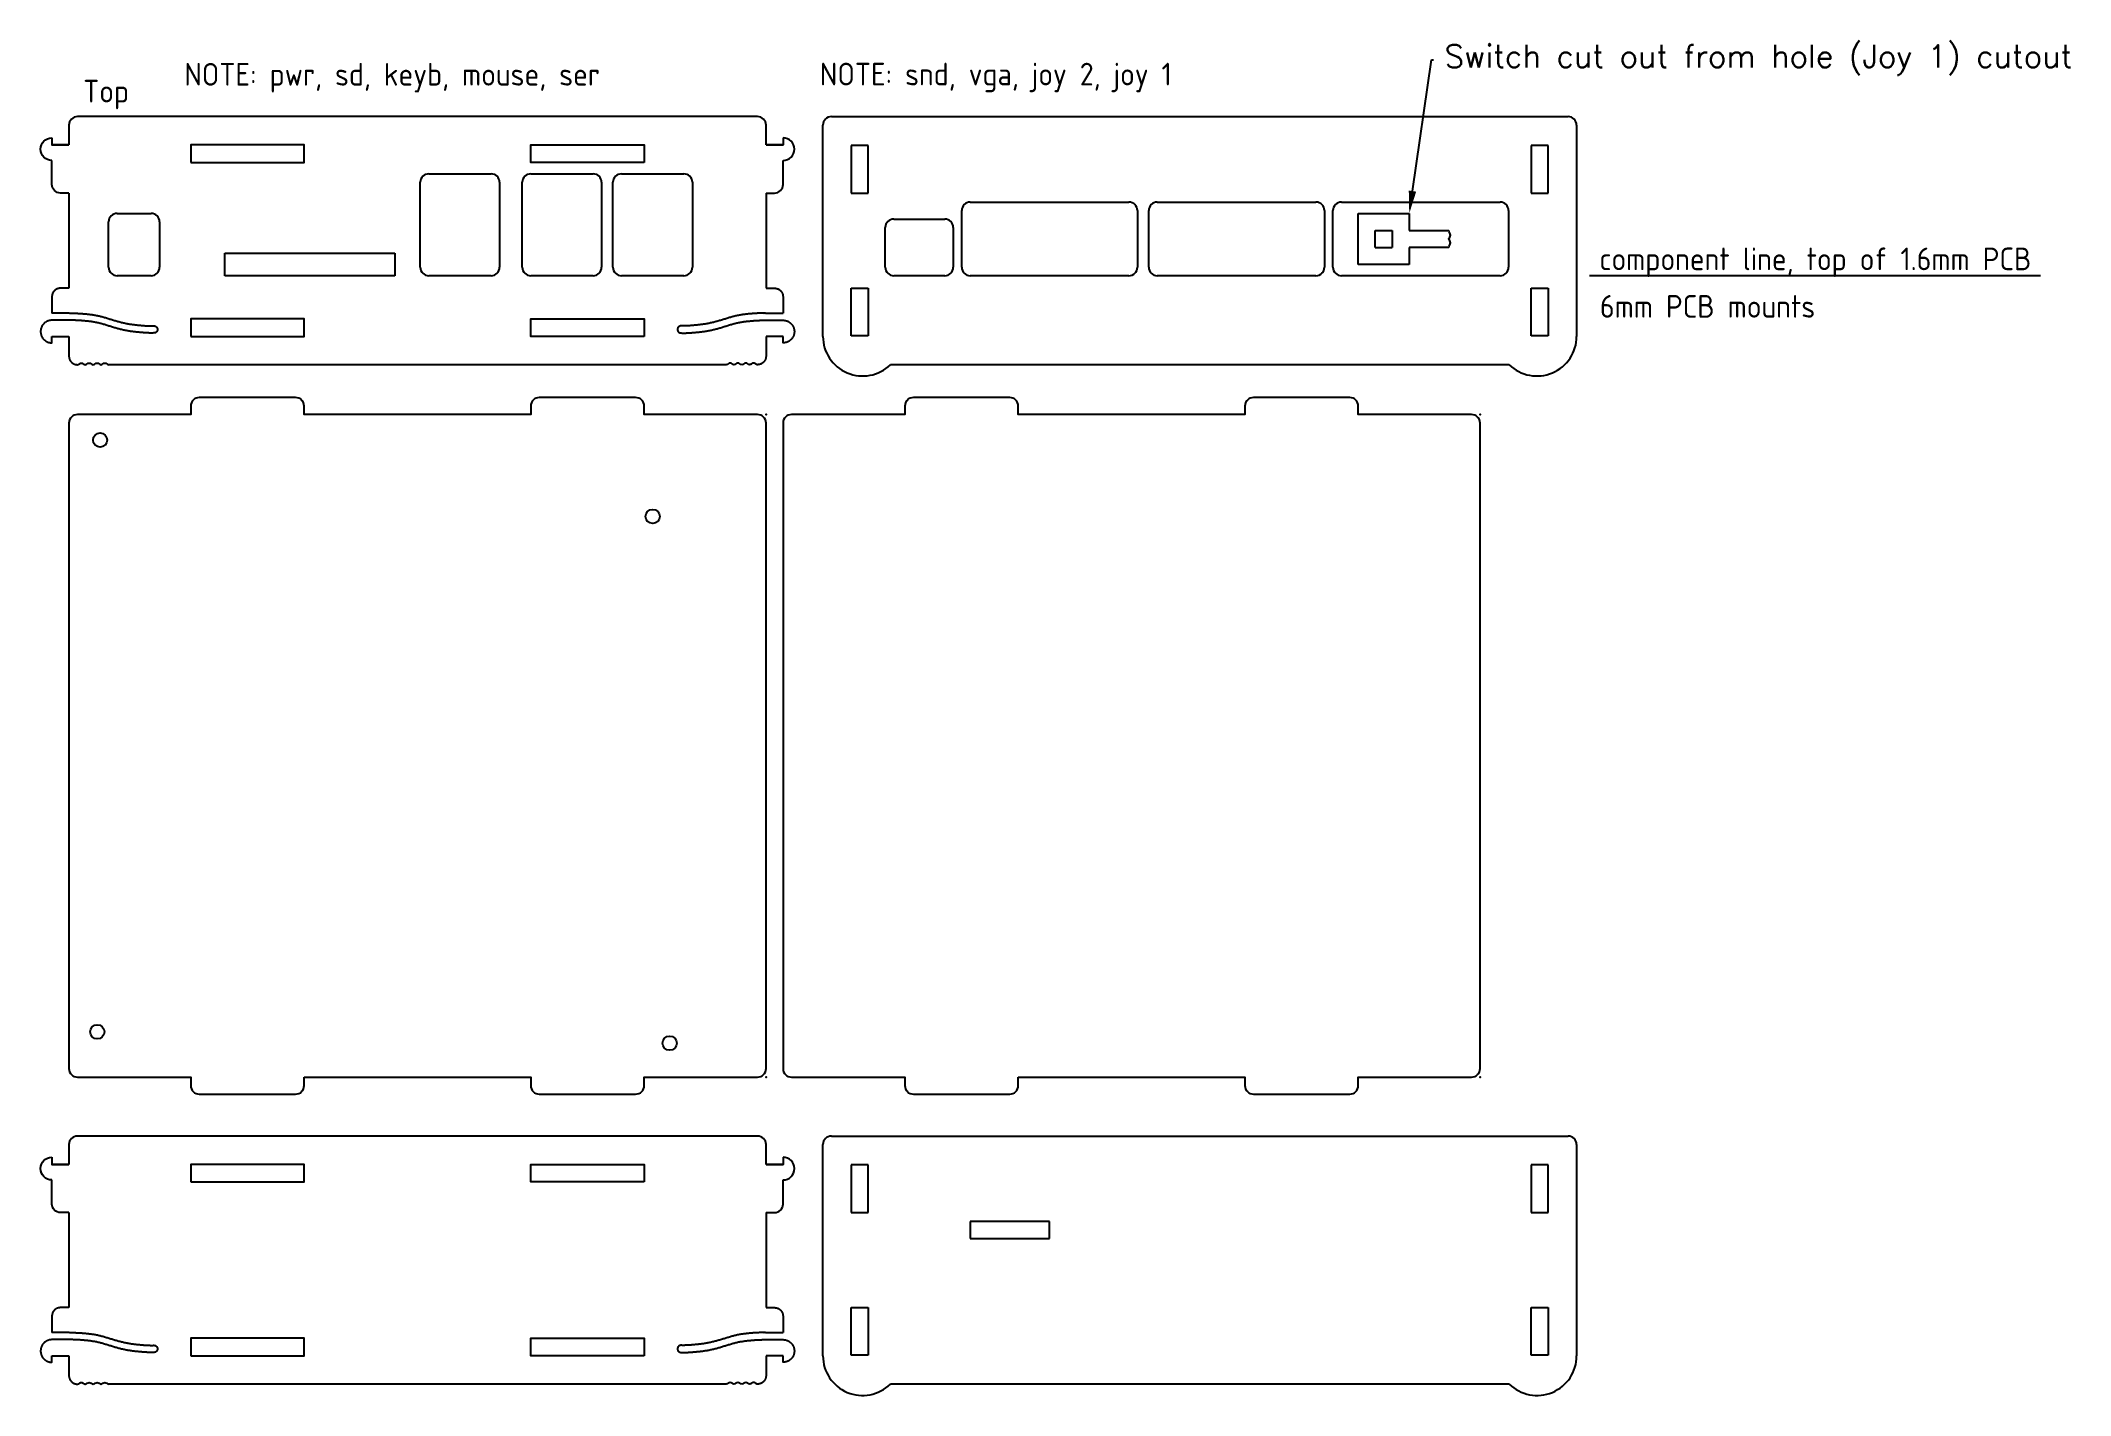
# Model space of a CAD drawing. Header units: millimetres. Extents: x -745 to -387, y 184 to 423.
import ezdxf
from ezdxf import colors
from ezdxf.entities.mleader import LeaderData, LeaderLine
from ezdxf.math import Vec2, Vec3

# ---------------------------------------------------------------- set-up
doc = ezdxf.new("R2010")
doc.units = ezdxf.units.MM
doc.layers.add('MAIN_CASE', color=7, linetype='Continuous')
doc.styles.add('ISO Proportional', font='isocp.shx')
doc.styles.get("Standard").update_dxf_attribs({"font": 'simplex.shx'})

msp = doc.modelspace()

# ---------------------------------------------------------------- linework, layer by layer
at = {"layer": 'MAIN_CASE'}
for p, q in [((-605.46, 409.6), (-475.46, 409.6)), ((-606.96, 370.8), (-606.96, 408.1)), ((-473.96, 408.1), (-473.96, 370.8)), ((-740.01, 404.6), (-743, 404.6)), ((-616.99, 404.6), (-614, 404.6)), ((-598.96, 404.5), (-601.96, 404.5)), ((-601.96, 404.5), (-601.96, 396.1)), ((-598.96, 396.1), (-598.96, 404.5)), ((-478.96, 404.5), (-481.96, 404.5)), ((-481.96, 404.5), (-481.96, 396.1)), ((-478.96, 396.1), (-478.96, 404.5)), ((-678, 383), (-678, 398)), ((-676.5, 399.5), (-665.5, 399.5)), ((-664, 398), (-664, 383)), ((-660, 383), (-660, 398)), ((-658.5, 399.5), (-647.5, 399.5)), ((-646, 398), (-646, 383)), ((-644, 383), (-644, 398)), ((-642.5, 399.5), (-631.5, 399.5)), ((-630, 398), (-630, 383)), ((-740, 396.1), (-740, 379.3)), ((-617, 396.1), (-617, 379.3)), ((-601.96, 396.1), (-598.96, 396.1)), ((-580.96, 394.5), (-552.96, 394.5)), ((-547.96, 394.5), (-519.96, 394.5)), ((-515.46, 394.5), (-487.46, 394.5)), ((-481.96, 396.1), (-478.96, 396.1)), ((-733, 383), (-733, 391)), ((-731.5, 392.5), (-725.5, 392.5)), ((-724, 391), (-724, 383)), ((-594.46, 391.5), (-585.46, 391.5)), ((-582.46, 383), (-582.46, 393)), ((-551.46, 393), (-551.46, 383)), ((-549.46, 383), (-549.46, 393)), ((-518.46, 393), (-518.46, 383)), ((-516.96, 383), (-516.96, 393)), ((-512.5, 392.49), (-503.5, 392.49)), ((-512.5, 383.49), (-512.5, 392.49)), ((-503.5, 392.49), (-503.5, 389.49)), ((-485.96, 393), (-485.96, 383)), ((-595.96, 383), (-595.96, 390)), ((-583.96, 390), (-583.96, 383)), ((-509.5, 386.49), (-509.5, 389.49)), ((-509.5, 389.49), (-506.5, 389.49)), ((-506.5, 389.49), (-506.5, 386.49)), ((-503.5, 389.49), (-496.5, 389.49)), ((-712.5, 385.5), (-682.5, 385.5)), ((-712.5, 381.5), (-712.5, 385.5)), ((-682.5, 385.5), (-682.5, 381.5)), ((-503.5, 383.49), (-512.5, 383.49)), ((-509.5, 386.49), (-506.5, 386.49)), ((-496.5, 386.49), (-503.5, 386.49)), ((-503.5, 386.49), (-503.5, 383.49)), ((-725.5, 381.5), (-731.5, 381.5)), ((-682.5, 381.5), (-712.5, 381.5)), ((-665.5, 381.5), (-676.5, 381.5)), ((-647.5, 381.5), (-658.5, 381.5)), ((-631.5, 381.5), (-642.5, 381.5)), ((-585.46, 381.5), (-594.46, 381.5)), ((-552.96, 381.5), (-580.96, 381.5)), ((-519.96, 381.5), (-547.96, 381.5)), ((-487.46, 381.5), (-515.46, 381.5)), ((-392.11, 381.5), (-471.72, 381.5)), ((-601.96, 370.9), (-601.96, 379.3)), ((-601.96, 379.3), (-598.96, 379.3)), ((-598.96, 379.3), (-598.96, 370.9)), ((-481.96, 370.9), (-481.96, 379.3)), ((-481.96, 379.3), (-478.96, 379.3)), ((-478.96, 379.3), (-478.96, 370.9)), ((-739.93, 374.9), (-743, 374.9)), ((-617.07, 374.9), (-614, 374.9)), ((-743, 370.8), (-740, 370.8)), ((-614, 370.8), (-617, 370.8)), ((-598.96, 370.9), (-601.96, 370.9)), ((-478.96, 370.9), (-481.96, 370.9)), ((-485.86, 365.8), (-595.06, 365.8)), ((-605.46, 229.6), (-475.46, 229.6)), ((-606.96, 190.8), (-606.96, 228.1)), ((-473.96, 228.1), (-473.96, 190.8)), ((-740.01, 224.6), (-743, 224.6)), ((-616.99, 224.6), (-614, 224.6)), ((-598.96, 224.5), (-601.96, 224.5)), ((-601.96, 224.5), (-601.96, 216.1)), ((-598.96, 216.1), (-598.96, 224.5)), ((-478.96, 224.5), (-481.96, 224.5)), ((-481.96, 224.5), (-481.96, 216.1)), ((-478.96, 216.1), (-478.96, 224.5)), ((-740, 216.1), (-740, 199.3)), ((-617, 216.1), (-617, 199.3)), ((-601.96, 216.1), (-598.96, 216.1)), ((-481.96, 216.1), (-478.96, 216.1)), ((-566.96, 214.5), (-580.96, 214.5)), ((-580.96, 214.5), (-580.96, 211.5)), ((-580.96, 211.5), (-566.96, 211.5)), ((-566.96, 211.5), (-566.96, 214.5)), ((-601.96, 190.9), (-601.96, 199.3)), ((-601.96, 199.3), (-598.96, 199.3)), ((-598.96, 199.3), (-598.96, 190.9)), ((-481.96, 190.9), (-481.96, 199.3)), ((-481.96, 199.3), (-478.96, 199.3)), ((-478.96, 199.3), (-478.96, 190.9)), ((-739.93, 194.9), (-743, 194.9)), ((-617.07, 194.9), (-614, 194.9)), ((-743, 190.8), (-740, 190.8)), ((-614, 190.8), (-617, 190.8)), ((-598.96, 190.9), (-601.96, 190.9)), ((-478.96, 190.9), (-481.96, 190.9)), ((-485.86, 185.8), (-595.06, 185.8))]:
    msp.add_line(p, q, dxfattribs=at)
for points in [[(-617, 404.6), (-617, 408.1, 0.414214), (-618.5, 409.6), (-678.5, 409.6), (-738.5, 409.6, 0.414214), (-740, 408.1), (-740, 404.6)], [(-743, 401.85, -1), (-743, 405.85)], [(-614, 401.85, 1), (-614, 405.85)], [(-740, 396.1), (-741.5, 396.1, -0.414214), (-743, 397.6), (-743, 401.85)], [(-617, 396.1), (-615.5, 396.1, 0.414214), (-614, 397.6), (-614, 401.85)], [(-617, 224.6), (-617, 228.1, 0.414214), (-618.5, 229.6), (-678.5, 229.6), (-738.5, 229.6, 0.414214), (-740, 228.1), (-740, 224.6)], [(-743, 221.85, -1), (-743, 225.85)], [(-614, 221.85, 1), (-614, 225.85)], [(-740, 216.1), (-741.5, 216.1, -0.414214), (-743, 217.6), (-743, 221.85)], [(-617, 216.1), (-615.5, 216.1, 0.414214), (-614, 217.6), (-614, 221.85)]]:
    msp.add_lwpolyline(points, format="xyb", dxfattribs=at)
for points in [[(-743, 405.85), (-743, 404.6), (-743, 404.6)], [(-614, 405.85), (-614, 404.6), (-614, 404.6)], [(-743, 404.6), (-740, 404.6)], [(-614, 404.6), (-617, 404.6)], [(-624.04, 365.8), (-678.5, 365.8), (-732.96, 365.8)], [(-743, 225.85), (-743, 224.6), (-743, 224.6)], [(-614, 225.85), (-614, 224.6), (-614, 224.6)], [(-743, 224.6), (-740, 224.6)], [(-614, 224.6), (-617, 224.6)], [(-624.04, 185.8), (-678.5, 185.8), (-732.96, 185.8)]]:
    msp.add_lwpolyline(points, dxfattribs=at)
for points in [[(-718.5, 401.5), (-698.5, 401.5), (-698.5, 404.6), (-718.5, 404.6)], [(-638.5, 401.5), (-658.5, 401.5), (-658.5, 404.6), (-638.5, 404.6)], [(-718.5, 370.8), (-698.5, 370.8), (-698.5, 373.9), (-718.5, 373.9)], [(-638.5, 370.8), (-658.5, 370.8), (-658.5, 373.9), (-638.5, 373.9)], [(-718.5, 221.5), (-698.5, 221.5), (-698.5, 224.6), (-718.5, 224.6)], [(-638.5, 221.5), (-658.5, 221.5), (-658.5, 224.6), (-638.5, 224.6)], [(-718.5, 190.8), (-698.5, 190.8), (-698.5, 193.9), (-718.5, 193.9)], [(-638.5, 190.8), (-658.5, 190.8), (-658.5, 193.9), (-638.5, 193.9)]]:
    msp.add_lwpolyline(points, close=True, dxfattribs=at)
for points in [[(-698.5, 240), (-658.5, 240), (-658.5, 238.5, 0.414214), (-657, 237), (-640, 237, 0.414214), (-638.5, 238.5), (-638.5, 240), (-618.5, 240, 0.414214), (-617, 241.5), (-617, 355.5, 0.414214), (-618.5, 357), (-638.5, 357), (-638.5, 358.5, 0.414214), (-640, 360), (-657, 360, 0.414214), (-658.5, 358.5), (-658.5, 357), (-698.5, 357), (-698.5, 358.5, 0.414214), (-700, 360), (-717, 360, 0.414214), (-718.5, 358.5), (-718.5, 357), (-738.5, 357, 0.414214), (-740, 355.5), (-740, 241.5, 0.414214), (-738.5, 240), (-718.5, 240), (-718.5, 238.5, 0.414214), (-717, 237), (-700, 237, 0.414214), (-698.5, 238.5)], [(-572.5, 240), (-532.5, 240), (-532.5, 238.5, 0.414214), (-531, 237), (-514, 237, 0.414214), (-512.5, 238.5), (-512.5, 240), (-492.5, 240, 0.414214), (-491, 241.5), (-491, 355.5, 0.414214), (-492.5, 357), (-512.5, 357), (-512.5, 358.5, 0.414214), (-514, 360), (-531, 360, 0.414214), (-532.5, 358.5), (-532.5, 357), (-572.5, 357), (-572.5, 358.5, 0.414214), (-574, 360), (-591, 360, 0.414214), (-592.5, 358.5), (-592.5, 357), (-612.5, 357, 0.414214), (-614, 355.5), (-614, 241.5, 0.414214), (-612.5, 240), (-592.5, 240), (-592.5, 238.5, 0.414214), (-591, 237), (-574, 237, 0.414214), (-572.5, 238.5)]]:
    msp.add_lwpolyline(points, format="xyb", close=True, dxfattribs=at)
for centre in [(-734.5, 352.5), (-637, 339), (-735, 248), (-634, 246)]:
    msp.add_circle(centre, 1.25, dxfattribs=at)
for centre, radius, start, end in [((-605.46, 408.1), 1.5, 90, 180), ((-475.46, 408.1), 1.5, 0, 90), ((-676.5, 398), 1.5, 90, 180), ((-665.5, 398), 1.5, 0, 90), ((-658.5, 398), 1.5, 90, 180), ((-647.5, 398), 1.5, 0, 90), ((-642.5, 398), 1.5, 90, 180), ((-631.5, 398), 1.5, 0, 90), ((-580.96, 393), 1.5, 90, 180), ((-552.96, 393), 1.5, 0, 90), ((-547.96, 393), 1.5, 90, 180), ((-519.96, 393), 1.5, 0, 90), ((-515.46, 393), 1.5, 90, 180), ((-487.46, 393), 1.5, 0, 90), ((-731.5, 391), 1.5, 90, 180), ((-725.5, 391), 1.5, 0, 90), ((-594.46, 390), 1.5, 90, 180), ((-585.46, 390), 1.5, 0, 90), ((-731.5, 383), 1.5, 180, 270), ((-725.5, 383), 1.5, 270, 0), ((-676.5, 383), 1.5, 180, 270), ((-665.5, 383), 1.5, 270, 0), ((-658.5, 383), 1.5, 180, 270), ((-647.5, 383), 1.5, 270, 0), ((-642.5, 383), 1.5, 180, 270), ((-631.5, 383), 1.5, 270, 0), ((-594.46, 383), 1.5, 180, 270), ((-585.46, 383), 1.5, 270, 0), ((-580.96, 383), 1.5, 180, 270), ((-552.96, 383), 1.5, 270, 0), ((-547.96, 383), 1.5, 180, 270), ((-519.96, 383), 1.5, 270, 0), ((-515.46, 383), 1.5, 180, 270), ((-487.46, 383), 1.5, 270, 0), ((-599.96, 370.8), 7, 180, 314.4153), ((-480.96, 370.8), 7, 225.5847, 0), ((-605.46, 228.1), 1.5, 90, 180), ((-475.46, 228.1), 1.5, 0, 90), ((-599.96, 190.8), 7, 180, 314.4153), ((-480.96, 190.8), 7, 225.5847, 0)]:
    msp.add_arc(centre, radius, start, end, dxfattribs=at)
for points, knots in [([(-496.5, 386.49), (-496.5, 386.84), (-495.92, 387.3), (-496.5, 387.77), (-496.5, 387.99), (-496.5, 388.22), (-495.92, 388.68), (-496.5, 389.15), (-496.5, 389.49)], [0, 0, 0, 0, 0.753725, 1.499537, 1.499537, 1.499537, 2.253262, 2.998725, 2.998725, 2.998725, 2.998725]), ([(-737.12, 365.8), (-736.89, 365.8), (-736.42, 366.38), (-735.95, 365.8), (-735.73, 365.8)], [3.074171, 3.074171, 3.074171, 3.074171, 3.827896, 4.573708, 4.573708, 4.573708, 4.573708]), ([(-735.73, 365.8), (-735.5, 365.8), (-735.04, 366.38), (-734.57, 365.8), (-734.35, 365.8), (-734.12, 365.8), (-733.66, 366.38), (-733.18, 365.8), (-732.96, 365.8)], [0, 0, 0, 0, 0.753725, 1.499537, 1.499537, 1.499537, 2.253262, 2.998725, 2.998725, 2.998725, 2.998725]), ([(-621.27, 365.8), (-621.5, 365.8), (-621.96, 366.38), (-622.43, 365.8), (-622.65, 365.8), (-622.88, 365.8), (-623.34, 366.38), (-623.82, 365.8), (-624.04, 365.8)], [0, 0, 0, 0, 0.753725, 1.499537, 1.499537, 1.499537, 2.253262, 2.998725, 2.998725, 2.998725, 2.998725]), ([(-619.88, 365.8), (-620.11, 365.8), (-620.58, 366.38), (-621.05, 365.8), (-621.27, 365.8)], [3.074171, 3.074171, 3.074171, 3.074171, 3.827896, 4.573708, 4.573708, 4.573708, 4.573708]), ([(-737.12, 185.8), (-736.89, 185.8), (-736.42, 186.38), (-735.95, 185.8), (-735.73, 185.8)], [3.074171, 3.074171, 3.074171, 3.074171, 3.827896, 4.573708, 4.573708, 4.573708, 4.573708]), ([(-735.73, 185.8), (-735.5, 185.8), (-735.04, 186.38), (-734.57, 185.8), (-734.35, 185.8), (-734.12, 185.8), (-733.66, 186.38), (-733.18, 185.8), (-732.96, 185.8)], [0, 0, 0, 0, 0.753725, 1.499537, 1.499537, 1.499537, 2.253262, 2.998725, 2.998725, 2.998725, 2.998725]), ([(-621.27, 185.8), (-621.5, 185.8), (-621.96, 186.38), (-622.43, 185.8), (-622.65, 185.8), (-622.88, 185.8), (-623.34, 186.38), (-623.82, 185.8), (-624.04, 185.8)], [0, 0, 0, 0, 0.753725, 1.499537, 1.499537, 1.499537, 2.253262, 2.998725, 2.998725, 2.998725, 2.998725]), ([(-619.88, 185.8), (-620.11, 185.8), (-620.58, 186.38), (-621.05, 185.8), (-621.27, 185.8)], [3.074171, 3.074171, 3.074171, 3.074171, 3.827896, 4.573708, 4.573708, 4.573708, 4.573708])]:
    msp.add_open_spline(points, degree=3, knots=knots, dxfattribs=at)
for points, weights, knots in [([(-740, 379.3), (-740.53, 379.3), (-741.01, 379.3), (-741.5, 379.3), (-741.9, 379.3), (-742.28, 379.15), (-742.56, 378.86), (-742.85, 378.58), (-743, 378.2), (-743, 377.8), (-743, 376.83), (-743, 375.87), (-743, 374.9)], [1, 1, 1, 1, 0.949253021674, 0.949253021674, 1, 0.949253021674, 0.949253021674, 1, 1, 1, 1], [0.020027, 0.020027, 0.020027, 0.020027, 1, 1, 1, 1.785398, 1.785398, 1.785398, 2.570796, 2.570796, 2.570796, 3.569497, 3.569497, 3.569497, 3.569497]), ([(-617, 379.3), (-616.47, 379.3), (-615.99, 379.3), (-615.5, 379.3), (-615.1, 379.3), (-614.72, 379.15), (-614.44, 378.86), (-614.15, 378.58), (-614, 378.2), (-614, 377.8), (-614, 376.83), (-614, 375.87), (-614, 374.9)], [1, 1, 1, 1, 0.949253021674, 0.949253021674, 1, 0.949253021674, 0.949253021674, 1, 1, 1, 1], [0.020027, 0.020027, 0.020027, 0.020027, 1, 1, 1, 1.785398, 1.785398, 1.785398, 2.570796, 2.570796, 2.570796, 3.569497, 3.569497, 3.569497, 3.569497]), ([(-743, 373.65), (-744.17, 373.65), (-745, 372.82), (-745, 371.65), (-745, 370.48), (-744.17, 369.65), (-743, 369.65), (-743, 370.03), (-743, 370.42), (-743, 370.8)], [0.999815641836, 0.804737873477, 0.804799326198, 1, 0.804737854124, 0.804737854124, 1, 1, 1, 1], [19.377983, 19.377983, 19.377983, 19.377983, 20.948285, 20.948285, 20.948285, 22.519082, 22.519082, 22.519082, 23.519082, 23.519082, 23.519082, 23.519082]), ([(-740, 373.65), (-741, 373.65), (-742, 373.65), (-743, 373.65), (-743, 373.65), (-743, 373.65), (-743, 373.65)], [1, 1, 1, 1, 0.999938527926, 0.999877075205, 0.999815641836], [18.3860372, 18.3860372, 18.3860372, 18.3860372, 19.377489, 19.377489, 19.377489, 19.3779835, 19.3779835, 19.3779835, 19.3779835]), ([(-739.89, 374.9), (-739.99, 374.9), (-739.87, 374.9), (-739.86, 374.9), (-739.05, 374.91), (-737.34, 374.82), (-734.82, 374.53), (-732.37, 373.72), (-729.89, 373.02), (-727.42, 372.74), (-725.77, 372.62), (-725, 372.65), (-724.66, 372.66), (-724.39, 372.41), (-724.38, 372.05), (-724.36, 371.68), (-724.61, 371.41), (-724.97, 371.4), (-725.79, 371.36), (-727.48, 371.49), (-730.01, 371.76), (-732.49, 372.47), (-734.94, 373.28), (-737.46, 373.57), (-739.16, 373.66), (-739.97, 373.65), (-739.98, 373.65), (-739.99, 373.65), (-740, 373.65)], [1, 1, 1, 1, 1, 1, 1, 1, 1, 1, 1, 1, 0.804737854124, 0.804737854124, 1, 0.804737854124, 0.804737854124, 1, 1, 1, 1, 1, 1, 1, 1, 1, 1, 1, 1], [0, 0, 0, 0, 0.008548, 0.008548, 0.008548, 2.508671, 5.028195, 7.626973, 10.22255, 12.748291, 15.10271, 15.10271, 15.10271, 16.673506, 16.673506, 16.673506, 18.244303, 18.244303, 18.244303, 20.740456, 23.266197, 25.861774, 28.460552, 30.980077, 33.480199, 33.480199, 33.480199, 33.488747, 33.488747, 33.488747, 33.488747]), ([(-617.11, 374.9), (-617.01, 374.9), (-617.13, 374.9), (-617.14, 374.9), (-617.95, 374.91), (-619.66, 374.82), (-622.18, 374.53), (-624.63, 373.72), (-627.11, 373.02), (-629.58, 372.74), (-631.23, 372.62), (-632, 372.65), (-632.34, 372.66), (-632.61, 372.41), (-632.62, 372.05), (-632.64, 371.68), (-632.39, 371.41), (-632.03, 371.4), (-631.21, 371.36), (-629.52, 371.49), (-626.99, 371.76), (-624.51, 372.47), (-622.06, 373.28), (-619.54, 373.57), (-617.84, 373.66), (-617.03, 373.65), (-617.02, 373.65), (-617.01, 373.65), (-617, 373.65)], [1, 1, 1, 1, 1, 1, 1, 1, 1, 1, 1, 1, 0.804737854124, 0.804737854124, 1, 0.804737854124, 0.804737854124, 1, 1, 1, 1, 1, 1, 1, 1, 1, 1, 1, 1], [0, 0, 0, 0, 0.008548, 0.008548, 0.008548, 2.508671, 5.028195, 7.626973, 10.22255, 12.748291, 15.10271, 15.10271, 15.10271, 16.673506, 16.673506, 16.673506, 18.244303, 18.244303, 18.244303, 20.740456, 23.266197, 25.861774, 28.460552, 30.980077, 33.480199, 33.480199, 33.480199, 33.488747, 33.488747, 33.488747, 33.488747]), ([(-617, 373.65), (-616, 373.65), (-615, 373.65), (-614, 373.65), (-614, 373.65), (-614, 373.65), (-614, 373.65)], [1, 1, 1, 1, 0.999938527926, 0.999877075205, 0.999815641836], [18.3860372, 18.3860372, 18.3860372, 18.3860372, 19.377489, 19.377489, 19.377489, 19.3779835, 19.3779835, 19.3779835, 19.3779835]), ([(-614, 373.65), (-612.83, 373.65), (-612, 372.82), (-612, 371.65), (-612, 370.48), (-612.83, 369.65), (-614, 369.65), (-614, 370.03), (-614, 370.42), (-614, 370.8)], [0.999815641836, 0.804737873477, 0.804799326198, 1, 0.804737854124, 0.804737854124, 1, 1, 1, 1], [19.377983, 19.377983, 19.377983, 19.377983, 20.948285, 20.948285, 20.948285, 22.519082, 22.519082, 22.519082, 23.519082, 23.519082, 23.519082, 23.519082]), ([(-740, 370.8), (-740, 369.63), (-740, 368.47), (-740, 367.3), (-740, 366.9), (-739.85, 366.52), (-739.56, 366.24), (-739.28, 365.95), (-738.9, 365.8), (-738.5, 365.8), (-738.27, 365.8), (-737.81, 366.38), (-737.34, 365.8), (-737.12, 365.8)], [1, 1, 1, 1, 0.949253021674, 0.949253021674, 1, 0.949253021674, 0.949253021674, 1, 1, 1, 1, 1], [24.519272, 24.519272, 24.519272, 24.519272, 25.519082, 25.519082, 25.519082, 26.30448, 26.30448, 26.30448, 27.089878, 27.089878, 27.089878, 27.843603, 28.589415, 28.589415, 28.589415, 28.589415]), ([(-617, 370.8), (-617, 369.63), (-617, 368.47), (-617, 367.3), (-617, 366.9), (-617.15, 366.52), (-617.44, 366.24), (-617.72, 365.95), (-618.1, 365.8), (-618.5, 365.8), (-618.73, 365.8), (-619.19, 366.38), (-619.66, 365.8), (-619.88, 365.8)], [1, 1, 1, 1, 0.949253021674, 0.949253021674, 1, 0.949253021674, 0.949253021674, 1, 1, 1, 1, 1], [24.519272, 24.519272, 24.519272, 24.519272, 25.519082, 25.519082, 25.519082, 26.30448, 26.30448, 26.30448, 27.089878, 27.089878, 27.089878, 27.843603, 28.589415, 28.589415, 28.589415, 28.589415]), ([(-740, 199.3), (-740.53, 199.3), (-741.01, 199.3), (-741.5, 199.3), (-741.9, 199.3), (-742.28, 199.15), (-742.56, 198.86), (-742.85, 198.58), (-743, 198.2), (-743, 197.8), (-743, 196.83), (-743, 195.87), (-743, 194.9)], [1, 1, 1, 1, 0.949253021674, 0.949253021674, 1, 0.949253021674, 0.949253021674, 1, 1, 1, 1], [0.020027, 0.020027, 0.020027, 0.020027, 1, 1, 1, 1.785398, 1.785398, 1.785398, 2.570796, 2.570796, 2.570796, 3.569497, 3.569497, 3.569497, 3.569497]), ([(-617, 199.3), (-616.47, 199.3), (-615.99, 199.3), (-615.5, 199.3), (-615.1, 199.3), (-614.72, 199.15), (-614.44, 198.86), (-614.15, 198.58), (-614, 198.2), (-614, 197.8), (-614, 196.83), (-614, 195.87), (-614, 194.9)], [1, 1, 1, 1, 0.949253021674, 0.949253021674, 1, 0.949253021674, 0.949253021674, 1, 1, 1, 1], [0.020027, 0.020027, 0.020027, 0.020027, 1, 1, 1, 1.785398, 1.785398, 1.785398, 2.570796, 2.570796, 2.570796, 3.569497, 3.569497, 3.569497, 3.569497]), ([(-743, 193.65), (-744.17, 193.65), (-745, 192.82), (-745, 191.65), (-745, 190.48), (-744.17, 189.65), (-743, 189.65), (-743, 190.03), (-743, 190.42), (-743, 190.8)], [0.999815641836, 0.804737873477, 0.804799326198, 1, 0.804737854124, 0.804737854124, 1, 1, 1, 1], [19.377983, 19.377983, 19.377983, 19.377983, 20.948285, 20.948285, 20.948285, 22.519082, 22.519082, 22.519082, 23.519082, 23.519082, 23.519082, 23.519082]), ([(-740, 193.65), (-741, 193.65), (-742, 193.65), (-743, 193.65), (-743, 193.65), (-743, 193.65), (-743, 193.65)], [1, 1, 1, 1, 0.999938527926, 0.999877075205, 0.999815641836], [18.3860372, 18.3860372, 18.3860372, 18.3860372, 19.377489, 19.377489, 19.377489, 19.3779835, 19.3779835, 19.3779835, 19.3779835]), ([(-739.89, 194.9), (-739.99, 194.9), (-739.87, 194.9), (-739.86, 194.9), (-739.05, 194.91), (-737.34, 194.82), (-734.82, 194.53), (-732.37, 193.72), (-729.89, 193.02), (-727.42, 192.74), (-725.77, 192.62), (-725, 192.65), (-724.66, 192.66), (-724.39, 192.41), (-724.38, 192.05), (-724.36, 191.68), (-724.61, 191.41), (-724.97, 191.4), (-725.79, 191.36), (-727.48, 191.49), (-730.01, 191.76), (-732.49, 192.47), (-734.94, 193.28), (-737.46, 193.57), (-739.16, 193.66), (-739.97, 193.65), (-739.98, 193.65), (-739.99, 193.65), (-740, 193.65)], [1, 1, 1, 1, 1, 1, 1, 1, 1, 1, 1, 1, 0.804737854124, 0.804737854124, 1, 0.804737854124, 0.804737854124, 1, 1, 1, 1, 1, 1, 1, 1, 1, 1, 1, 1], [0, 0, 0, 0, 0.008548, 0.008548, 0.008548, 2.508671, 5.028195, 7.626973, 10.22255, 12.748291, 15.10271, 15.10271, 15.10271, 16.673506, 16.673506, 16.673506, 18.244303, 18.244303, 18.244303, 20.740456, 23.266197, 25.861774, 28.460552, 30.980077, 33.480199, 33.480199, 33.480199, 33.488747, 33.488747, 33.488747, 33.488747]), ([(-617.11, 194.9), (-617.01, 194.9), (-617.13, 194.9), (-617.14, 194.9), (-617.95, 194.91), (-619.66, 194.82), (-622.18, 194.53), (-624.63, 193.72), (-627.11, 193.02), (-629.58, 192.74), (-631.23, 192.62), (-632, 192.65), (-632.34, 192.66), (-632.61, 192.41), (-632.62, 192.05), (-632.64, 191.68), (-632.39, 191.41), (-632.03, 191.4), (-631.21, 191.36), (-629.52, 191.49), (-626.99, 191.76), (-624.51, 192.47), (-622.06, 193.28), (-619.54, 193.57), (-617.84, 193.66), (-617.03, 193.65), (-617.02, 193.65), (-617.01, 193.65), (-617, 193.65)], [1, 1, 1, 1, 1, 1, 1, 1, 1, 1, 1, 1, 0.804737854124, 0.804737854124, 1, 0.804737854124, 0.804737854124, 1, 1, 1, 1, 1, 1, 1, 1, 1, 1, 1, 1], [0, 0, 0, 0, 0.008548, 0.008548, 0.008548, 2.508671, 5.028195, 7.626973, 10.22255, 12.748291, 15.10271, 15.10271, 15.10271, 16.673506, 16.673506, 16.673506, 18.244303, 18.244303, 18.244303, 20.740456, 23.266197, 25.861774, 28.460552, 30.980077, 33.480199, 33.480199, 33.480199, 33.488747, 33.488747, 33.488747, 33.488747]), ([(-617, 193.65), (-616, 193.65), (-615, 193.65), (-614, 193.65), (-614, 193.65), (-614, 193.65), (-614, 193.65)], [1, 1, 1, 1, 0.999938527926, 0.999877075205, 0.999815641836], [18.3860372, 18.3860372, 18.3860372, 18.3860372, 19.377489, 19.377489, 19.377489, 19.3779835, 19.3779835, 19.3779835, 19.3779835]), ([(-614, 193.65), (-612.83, 193.65), (-612, 192.82), (-612, 191.65), (-612, 190.48), (-612.83, 189.65), (-614, 189.65), (-614, 190.03), (-614, 190.42), (-614, 190.8)], [0.999815641836, 0.804737873477, 0.804799326198, 1, 0.804737854124, 0.804737854124, 1, 1, 1, 1], [19.377983, 19.377983, 19.377983, 19.377983, 20.948285, 20.948285, 20.948285, 22.519082, 22.519082, 22.519082, 23.519082, 23.519082, 23.519082, 23.519082]), ([(-740, 190.8), (-740, 189.63), (-740, 188.47), (-740, 187.3), (-740, 186.9), (-739.85, 186.52), (-739.56, 186.24), (-739.28, 185.95), (-738.9, 185.8), (-738.5, 185.8), (-738.27, 185.8), (-737.81, 186.38), (-737.34, 185.8), (-737.12, 185.8)], [1, 1, 1, 1, 0.949253021674, 0.949253021674, 1, 0.949253021674, 0.949253021674, 1, 1, 1, 1, 1], [24.519272, 24.519272, 24.519272, 24.519272, 25.519082, 25.519082, 25.519082, 26.30448, 26.30448, 26.30448, 27.089878, 27.089878, 27.089878, 27.843603, 28.589415, 28.589415, 28.589415, 28.589415]), ([(-617, 190.8), (-617, 189.63), (-617, 188.47), (-617, 187.3), (-617, 186.9), (-617.15, 186.52), (-617.44, 186.24), (-617.72, 185.95), (-618.1, 185.8), (-618.5, 185.8), (-618.73, 185.8), (-619.19, 186.38), (-619.66, 185.8), (-619.88, 185.8)], [1, 1, 1, 1, 0.949253021674, 0.949253021674, 1, 0.949253021674, 0.949253021674, 1, 1, 1, 1, 1], [24.519272, 24.519272, 24.519272, 24.519272, 25.519082, 25.519082, 25.519082, 26.30448, 26.30448, 26.30448, 27.089878, 27.089878, 27.089878, 27.843603, 28.589415, 28.589415, 28.589415, 28.589415])]:
    msp.add_rational_spline(points, weights, degree=3, knots=knots, dxfattribs=at)
for p in [(-617, 357), (-617, 357), (-617, 357), (-491, 357), (-491, 357), (-491, 357), (-617, 240), (-617, 240), (-617, 240), (-491, 240), (-491, 240), (-491, 240)]:
    msp.add_point(p, dxfattribs=at)

# ---------------------------------------------------------------- texts
at = {"layer": 'MAIN_CASE', "style": 'ISO Proportional'}
for s, p in [('NOTE: pwr, sd, keyb, mouse, ser', (-719.64, 415.07)), ('NOTE: snd, vga, joy 2, joy 1', (-607.5, 415.11)), ('Top', (-737.49, 412.1)), ('component line, top of 1.6mm PCB', (-469.95, 382.48))]:
    msp.add_text(s, height=4, dxfattribs=at).set_placement(p)
at = {"layer": 'MAIN_CASE', "insert": (-469.86, 378.1), "char_height": 4, "attachment_point": 1, "style": 'ISO Proportional'}
msp.add_mtext_dynamic_manual_height_columns('6mm PCB mounts', width=77.4641, gutter_width=128.43, heights=[0], dxfattribs=at)

# ---------------------------------------------------------------- leaders
at = {"layer": 'MAIN_CASE'}
ml = msp.add_multileader_mtext('Standard', dxfattribs=at)
ml.set_content('Switch cut out from hole (Joy 1) cutout', color=256)
ml.set_leader_properties()
ml.build(insert=Vec2(0, 0))
ml.multileader.update_dxf_attribs({"text_right_attachment_type": 6, "dogleg_length": 0.36})
ctx = ml.context
ctx.base_point, ctx.plane_origin = Vec3(-499.24, 419.6), Vec3(-503.5, 391.49)
ctx.right_attachment = 6
notes = []
notes.append((ctx, [(0, (1, 1, 0), (-499.6, 419.6), (1, 0), 0.36, [(0, [(-503.5, 392.49)], 0, [])])]))
ctx.mtext.insert, ctx.mtext.flow_direction = Vec3(-497.24, 422.27), 5
for ctx, leaders in notes:
    for number, flags, end, landing, length, lines in leaders:
        leader = LeaderData()
        leader.index, (leader.has_last_leader_line, leader.has_dogleg_vector, leader.attachment_direction) = number, flags
        leader.last_leader_point, leader.dogleg_vector, leader.dogleg_length = Vec3(end), Vec3(landing), length
        for number, points, colour, breaks in lines:
            line = LeaderLine()
            line.index, line.vertices, line.color, line.breaks = number, Vec3.list(points), colors.encode_raw_color(colour), breaks
            leader.lines.append(line)
        ctx.leaders.append(leader)

doc.saveas('drawing.dxf')
